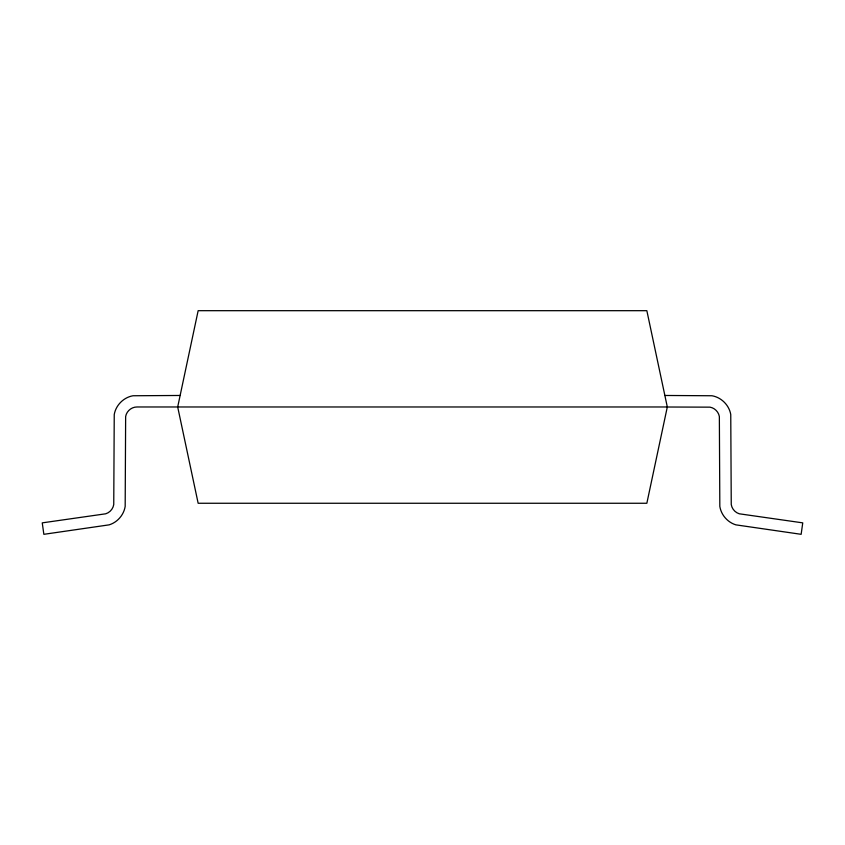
<?xml version="1.0" encoding="UTF-8"?>
<svg xmlns="http://www.w3.org/2000/svg" width="845" height="845" viewBox="0 0 845 845"><rect width="100%" height="100%" fill="white"/><g stroke="black" fill="none" stroke-linecap="round" stroke-linejoin="round"><path stroke-width="1.27" d="M177.693 406.973L198.152 310.685L646.847 310.685L667.307 406.973L646.847 503.261L198.152 503.261L177.693 406.973L667.307 406.973M180.08 395.471L133.014 395.756C123.645 397.372 115.86 405.156 114.244 414.525L113.748 504.571C113.072 508.838 109.861 512.535 105.731 513.792L42.25 522.865L43.855 534.315L109.142 524.851C117.402 522.326 123.824 514.943 125.176 506.408L125.641 416.532C126.528 411.145 131.566 406.92 137.027 406.973L177.492 406.973M667.37 407.015L709.98 407.153C714.659 407.955 718.556 411.842 719.359 416.532L719.824 506.408C721.176 514.943 727.598 522.326 735.858 524.851L801.144 534.315L802.75 522.865L739.269 513.792C735.139 512.535 731.928 508.838 731.252 504.571L730.756 414.525C729.14 405.156 721.355 397.372 711.986 395.756L664.92 395.471"/></g></svg>
